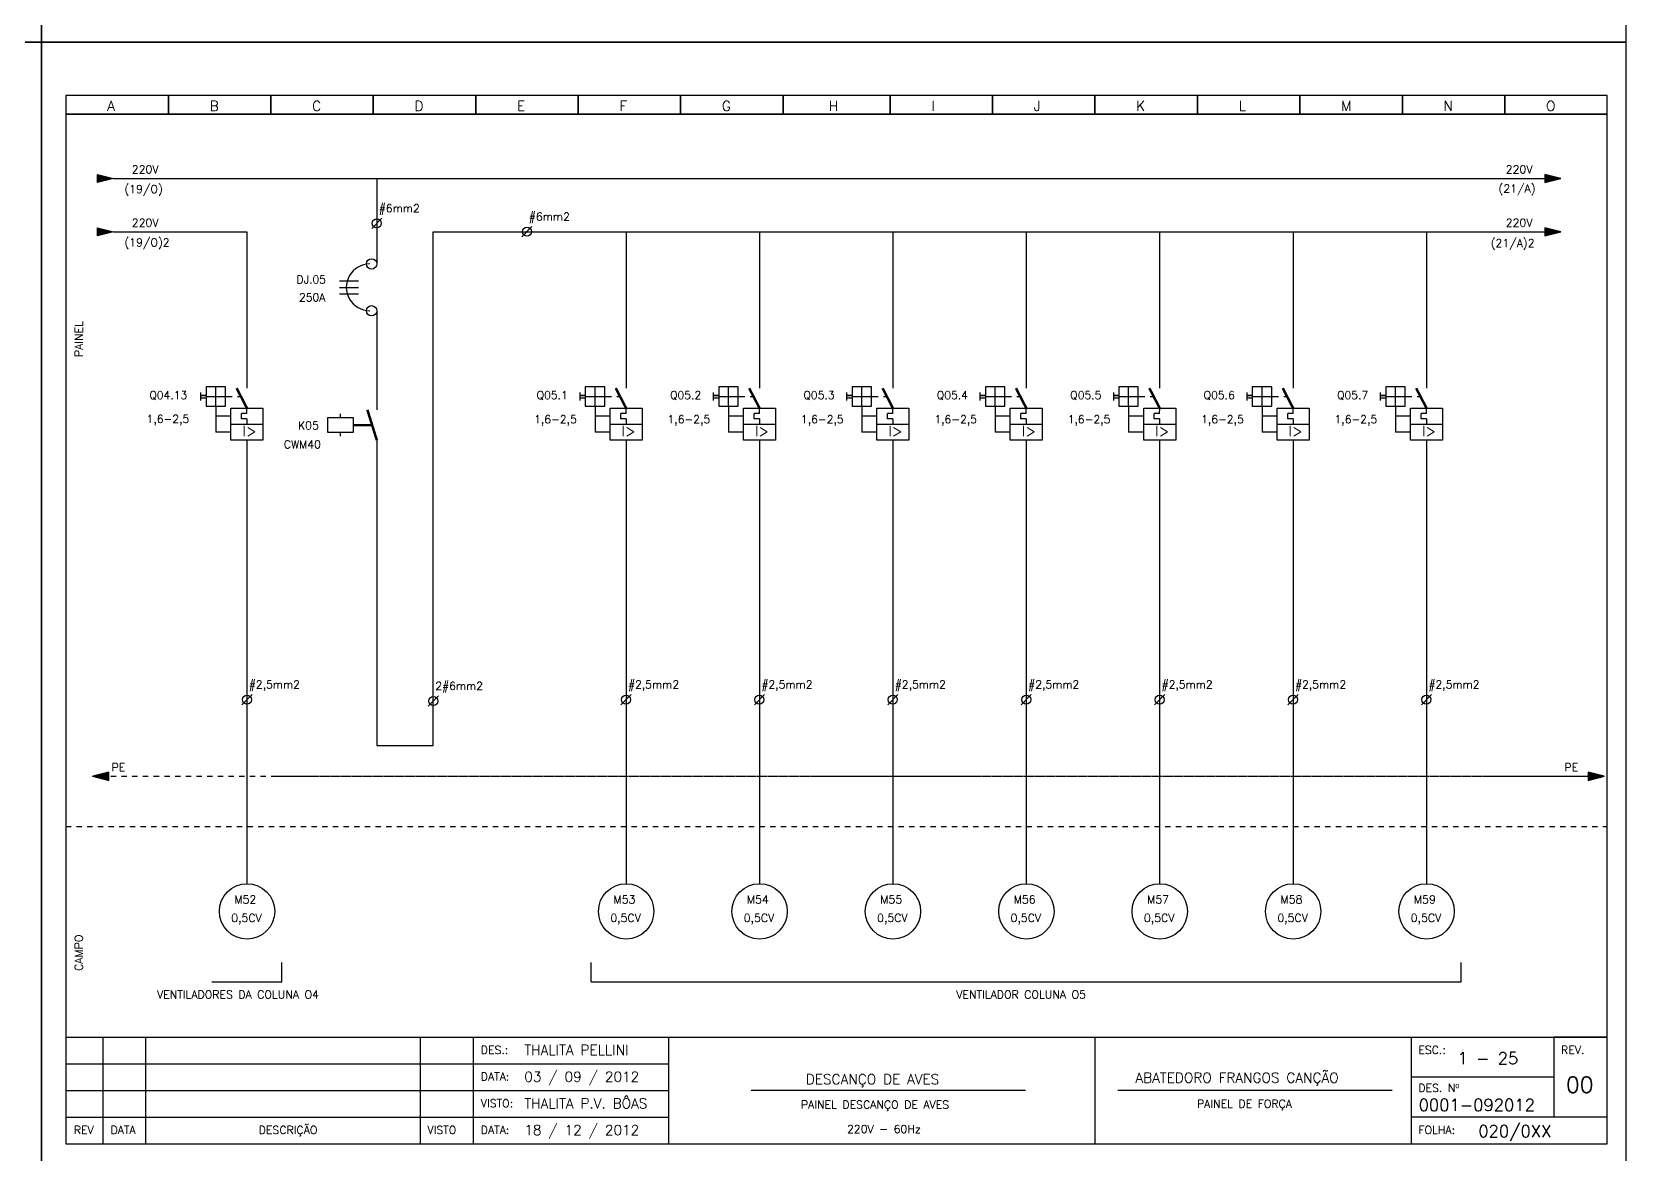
# Model space of a CAD drawing. Header units: millimetres. Extents: x 1974 to 2099, y 1386 to 1555.
# Drawn here: x 2069.25 to 2099.13, y 1512.83 to 1533.85 of the extents above; entities that cross this region are included whole.
import ezdxf

# ---------------------------------------------------------------- set-up
doc = ezdxf.new("R2010")
doc.units = ezdxf.units.MM
for name, pattern in [('DASHDOT2', [0.5, 0.25, -0.125, 0, -0.125]), ('DASHED', [0.75, 0.5, -0.25]), ('HIDDEN2', [0.1875, 0.125, -0.0625])]:
    doc.linetypes.add(name, pattern=pattern)
for name, color, linetype in [('1', 5, 'Continuous'), ('ALIMENTAÇÃO', 6, 'Continuous'), ('CONECTOR_SAK', 2, 'Continuous'), ('DISJUNTOR', 5, 'Continuous'), ('EQUIPAMENTOS', 5, 'Continuous'), ('MARGEM', 1, 'Continuous'), ('MOTORES', 5, 'Continuous'), ('PAINEL', 7, 'Continuous'), ('TERRA', 3, 'DASHED'), ('TEXTO', 4, 'Continuous'), ('TEXTO_2', 5, 'Continuous'), ('TIMBRE', 7, 'Continuous')]:
    doc.layers.add(name, color=color, linetype=linetype)
doc.styles.add('REGUA60', font='romans.shx', dxfattribs={"height": 2})
doc.styles.add('ROMANC', font='romanc.shx', dxfattribs={"height": 0.55})
doc.styles.add('ROMANS', font='romans.shx', dxfattribs={"height": 37})

msp = doc.modelspace()

# ---------------------------------------------------------------- hatches: boundary and pattern name
at = {"layer": 'EQUIPAMENTOS'}
for points in [[(2070.484, 1531.034), (2070.784, 1531.109), (2070.484, 1531.184)], [(2097.909, 1531.109), (2097.609, 1531.184), (2097.609, 1531.034)], [(2070.484, 1530.034), (2070.784, 1530.109), (2070.484, 1530.184)], [(2097.909, 1530.109), (2097.609, 1530.184), (2097.609, 1530.034)]]:
    msp.add_hatch(color=256, dxfattribs=at).paths.add_polyline_path(points)
at = {"layer": 'TERRA'}
h = msp.add_hatch(dxfattribs=at)
h.set_pattern_fill('ANSI31', color=256, scale=0.004, angle=180, style=0)
h.set_pattern_definition([(225, (2127.6511118, 1568.52584864), (0.0003535533906, -0.0003535533906), [])])
h.paths.add_polyline_path([(2070.397, 1519.906), (2070.697, 1519.906), (2070.697, 1519.981)])
h.paths.add_polyline_path([(2070.697, 1519.831), (2070.697, 1519.906), (2070.397, 1519.906)])
h = msp.add_hatch(dxfattribs=at)
h.set_pattern_fill('ANSI31', color=256, scale=0.004, style=0)
h.set_pattern_definition([(45, (2041.4673821, 1471.2862611), (-0.0003535533906, 0.0003535533906), [])])
h.paths.add_polyline_path([(2098.722, 1519.906), (2098.422, 1519.906), (2098.422, 1519.831)])
h.paths.add_polyline_path([(2098.422, 1519.981), (2098.422, 1519.906), (2098.722, 1519.906)])

# ---------------------------------------------------------------- linework, layer by layer
for p, q in [((2075.021, 1529.19), (2075.374, 1529.19)), ((2075.021, 1529.067), (2075.374, 1529.067)), ((2075.021, 1528.944), (2075.374, 1528.944)), ((2073.936, 1516.055), (2073.936, 1516.419)), ((2079.735, 1516.055), (2079.735, 1516.419)), ((2096.042, 1516.055), (2096.042, 1516.419)), ((2072.629, 1516.055), (2073.936, 1516.055)), ((2079.735, 1516.055), (2096.042, 1516.055)), ((2098.778, 1515.022), (2097.778, 1515.022))]:
    msp.add_line(p, q)
at = {"layer": '1'}
for p, q in [((2072.416, 1527.095), (2072.416, 1526.95)), ((2072.52, 1527.042), (2072.416, 1527.042)), ((2072.416, 1527.042), (2072.52, 1527.042)), ((2072.884, 1527.203), (2072.52, 1527.203)), ((2072.52, 1527.203), (2072.52, 1526.839)), ((2072.52, 1527.021), (2072.884, 1527.021)), ((2072.702, 1526.839), (2072.702, 1527.203)), ((2072.884, 1526.839), (2072.884, 1527.203)), ((2079.522, 1527.095), (2079.522, 1526.95)), ((2079.626, 1527.042), (2079.522, 1527.042)), ((2079.522, 1527.042), (2079.626, 1527.042)), ((2079.99, 1527.203), (2079.626, 1527.203)), ((2079.626, 1527.203), (2079.626, 1526.839)), ((2079.626, 1527.021), (2079.99, 1527.021)), ((2079.808, 1526.839), (2079.808, 1527.203)), ((2079.99, 1526.839), (2079.99, 1527.203)), ((2082.022, 1527.095), (2082.022, 1526.95)), ((2082.126, 1527.042), (2082.022, 1527.042)), ((2082.022, 1527.042), (2082.126, 1527.042)), ((2082.49, 1527.203), (2082.126, 1527.203)), ((2082.126, 1527.203), (2082.126, 1526.839)), ((2082.126, 1527.021), (2082.49, 1527.021)), ((2082.308, 1526.839), (2082.308, 1527.203)), ((2082.49, 1526.839), (2082.49, 1527.203)), ((2084.522, 1527.095), (2084.522, 1526.95)), ((2084.626, 1527.042), (2084.522, 1527.042)), ((2084.522, 1527.042), (2084.626, 1527.042)), ((2084.99, 1527.203), (2084.626, 1527.203)), ((2084.626, 1527.203), (2084.626, 1526.839)), ((2084.626, 1527.021), (2084.99, 1527.021)), ((2084.808, 1526.839), (2084.808, 1527.203)), ((2084.99, 1526.839), (2084.99, 1527.203)), ((2087.022, 1527.095), (2087.022, 1526.95)), ((2087.126, 1527.042), (2087.022, 1527.042)), ((2087.022, 1527.042), (2087.126, 1527.042)), ((2087.49, 1527.203), (2087.126, 1527.203)), ((2087.126, 1527.203), (2087.126, 1526.839)), ((2087.126, 1527.021), (2087.49, 1527.021)), ((2087.308, 1526.839), (2087.308, 1527.203)), ((2087.49, 1526.839), (2087.49, 1527.203)), ((2089.522, 1527.095), (2089.522, 1526.95)), ((2089.626, 1527.042), (2089.522, 1527.042)), ((2089.522, 1527.042), (2089.626, 1527.042)), ((2089.99, 1527.203), (2089.626, 1527.203)), ((2089.626, 1527.203), (2089.626, 1526.839)), ((2089.626, 1527.021), (2089.99, 1527.021)), ((2089.808, 1526.839), (2089.808, 1527.203)), ((2089.99, 1526.839), (2089.99, 1527.203)), ((2092.022, 1527.095), (2092.022, 1526.95)), ((2092.126, 1527.042), (2092.022, 1527.042)), ((2092.022, 1527.042), (2092.126, 1527.042)), ((2092.49, 1527.203), (2092.126, 1527.203)), ((2092.126, 1527.203), (2092.126, 1526.839)), ((2092.126, 1527.021), (2092.49, 1527.021)), ((2092.308, 1526.839), (2092.308, 1527.203)), ((2092.49, 1526.839), (2092.49, 1527.203)), ((2094.522, 1527.095), (2094.522, 1526.95)), ((2094.626, 1527.042), (2094.522, 1527.042)), ((2094.522, 1527.042), (2094.626, 1527.042)), ((2094.99, 1527.203), (2094.626, 1527.203)), ((2094.626, 1527.203), (2094.626, 1526.839)), ((2094.626, 1527.021), (2094.99, 1527.021)), ((2094.808, 1526.839), (2094.808, 1527.203)), ((2094.99, 1526.839), (2094.99, 1527.203)), ((2072.416, 1527), (2072.52, 1527)), ((2072.52, 1526.839), (2072.884, 1526.839)), ((2079.522, 1527), (2079.626, 1527)), ((2079.626, 1526.839), (2079.99, 1526.839)), ((2082.022, 1527), (2082.126, 1527)), ((2082.126, 1526.839), (2082.49, 1526.839)), ((2084.522, 1527), (2084.626, 1527)), ((2084.626, 1526.839), (2084.99, 1526.839)), ((2087.022, 1527), (2087.126, 1527)), ((2087.126, 1526.839), (2087.49, 1526.839)), ((2089.522, 1527), (2089.626, 1527)), ((2089.626, 1526.839), (2089.99, 1526.839)), ((2092.022, 1527), (2092.126, 1527)), ((2092.126, 1526.839), (2092.49, 1526.839)), ((2094.522, 1527), (2094.626, 1527)), ((2094.626, 1526.839), (2094.99, 1526.839))]:
    msp.add_line(p, q, dxfattribs=at)
at = {"layer": 'ALIMENTAÇÃO'}
for p, q in [((2075.719, 1531.109), (2075.719, 1530.181)), ((2070.784, 1530.109), (2073.284, 1530.109)), ((2075.719, 1530.181), (2075.719, 1529.505)), ((2076.778, 1520.486), (2076.778, 1530.109)), ((2076.778, 1530.109), (2097.909, 1530.109)), ((2075.719, 1528.635), (2075.719, 1526.773)), ((2075.719, 1526.204), (2075.719, 1520.486)), ((2075.719, 1520.486), (2076.778, 1520.486))]:
    msp.add_line(p, q, dxfattribs=at)
at = {"layer": 'ALIMENTAÇÃO', "color": 6}
for p, q in [((2073.284, 1530.109), (2073.284, 1527.178)), ((2080.389, 1530.109), (2080.39, 1527.178)), ((2082.889, 1530.109), (2082.89, 1527.178)), ((2085.389, 1530.109), (2085.39, 1527.178)), ((2087.889, 1530.109), (2087.89, 1527.178)), ((2090.389, 1530.109), (2090.39, 1527.178)), ((2092.889, 1530.109), (2092.89, 1527.178)), ((2095.389, 1530.109), (2095.39, 1527.178)), ((2073.284, 1526.204), (2073.284, 1517.896)), ((2080.389, 1526.204), (2080.389, 1517.896)), ((2082.889, 1526.204), (2082.889, 1517.896)), ((2085.389, 1526.204), (2085.389, 1517.896)), ((2087.889, 1526.204), (2087.889, 1517.896)), ((2090.389, 1526.204), (2090.389, 1517.896)), ((2092.889, 1526.204), (2092.889, 1517.896)), ((2095.389, 1526.204), (2095.389, 1517.896))]:
    msp.add_line(p, q, dxfattribs=at)
at = {"layer": 'CONECTOR_SAK'}
for p, q in [((2075.815, 1530.362), (2075.624, 1530.169)), ((2078.627, 1530.206), (2078.436, 1530.013)), ((2073.38, 1521.44), (2073.189, 1521.247)), ((2076.874, 1521.413), (2076.683, 1521.22)), ((2080.485, 1521.44), (2080.295, 1521.247)), ((2082.985, 1521.44), (2082.795, 1521.247)), ((2085.485, 1521.44), (2085.295, 1521.247)), ((2087.985, 1521.44), (2087.795, 1521.247)), ((2090.485, 1521.44), (2090.295, 1521.247)), ((2092.985, 1521.44), (2092.795, 1521.247)), ((2095.485, 1521.44), (2095.295, 1521.247))]:
    msp.add_line(p, q, dxfattribs=at)
for centre in [(2075.719, 1530.265), (2078.531, 1530.109), (2073.284, 1521.343), (2076.778, 1521.316), (2080.389, 1521.343), (2082.889, 1521.343), (2085.389, 1521.343), (2087.889, 1521.343), (2090.389, 1521.343), (2092.889, 1521.343), (2095.389, 1521.343)]:
    msp.add_circle(centre, 0.0846, dxfattribs=at)
at = {"layer": 'DISJUNTOR', "linetype": 'HIDDEN2'}
for p, q in [((2072.884, 1527.021), (2073.184, 1527.021)), ((2079.99, 1527.021), (2080.289, 1527.021)), ((2082.49, 1527.021), (2082.789, 1527.021)), ((2084.99, 1527.021), (2085.289, 1527.021)), ((2087.49, 1527.021), (2087.789, 1527.021)), ((2089.99, 1527.021), (2090.289, 1527.021)), ((2092.49, 1527.021), (2092.789, 1527.021)), ((2094.99, 1527.021), (2095.289, 1527.021))]:
    msp.add_line(p, q, dxfattribs=at)
at = {"layer": 'DISJUNTOR'}
for p, q in [((2072.702, 1526.839), (2072.702, 1526.352)), ((2073.285, 1526.704), (2073.285, 1526.804)), ((2079.808, 1526.839), (2079.808, 1526.352)), ((2080.39, 1526.704), (2080.391, 1526.804)), ((2082.308, 1526.839), (2082.308, 1526.352)), ((2082.89, 1526.704), (2082.891, 1526.804)), ((2084.808, 1526.839), (2084.808, 1526.352)), ((2085.39, 1526.704), (2085.391, 1526.804)), ((2087.308, 1526.839), (2087.308, 1526.352)), ((2087.89, 1526.704), (2087.891, 1526.804)), ((2089.808, 1526.839), (2089.808, 1526.352)), ((2090.39, 1526.704), (2090.391, 1526.804)), ((2092.308, 1526.839), (2092.308, 1526.352)), ((2092.89, 1526.704), (2092.891, 1526.804)), ((2094.808, 1526.839), (2094.808, 1526.352)), ((2095.39, 1526.704), (2095.391, 1526.804)), ((2072.984, 1526.652), (2072.702, 1526.652)), ((2072.985, 1526.504), (2073.585, 1526.504)), ((2073.285, 1526.704), (2073.185, 1526.704)), ((2073.185, 1526.604), (2073.185, 1526.704)), ((2073.285, 1526.604), (2073.185, 1526.604)), ((2073.285, 1526.604), (2073.285, 1526.504)), ((2080.089, 1526.652), (2079.808, 1526.652)), ((2080.091, 1526.504), (2080.691, 1526.504)), ((2080.39, 1526.704), (2080.29, 1526.704)), ((2080.29, 1526.604), (2080.29, 1526.704)), ((2080.39, 1526.604), (2080.29, 1526.604)), ((2080.39, 1526.604), (2080.39, 1526.504)), ((2082.589, 1526.652), (2082.308, 1526.652)), ((2082.591, 1526.504), (2083.191, 1526.504)), ((2082.89, 1526.704), (2082.79, 1526.704)), ((2082.79, 1526.604), (2082.79, 1526.704)), ((2082.89, 1526.604), (2082.79, 1526.604)), ((2082.89, 1526.604), (2082.89, 1526.504)), ((2085.089, 1526.652), (2084.808, 1526.652)), ((2085.091, 1526.504), (2085.691, 1526.504)), ((2085.39, 1526.704), (2085.29, 1526.704)), ((2085.29, 1526.604), (2085.29, 1526.704)), ((2085.39, 1526.604), (2085.29, 1526.604)), ((2085.39, 1526.604), (2085.39, 1526.504)), ((2087.589, 1526.652), (2087.308, 1526.652)), ((2087.591, 1526.504), (2088.191, 1526.504)), ((2087.89, 1526.704), (2087.79, 1526.704)), ((2087.79, 1526.604), (2087.79, 1526.704)), ((2087.89, 1526.604), (2087.79, 1526.604)), ((2087.89, 1526.604), (2087.89, 1526.504)), ((2090.089, 1526.652), (2089.808, 1526.652)), ((2090.091, 1526.504), (2090.691, 1526.504)), ((2090.39, 1526.704), (2090.29, 1526.704)), ((2090.29, 1526.604), (2090.29, 1526.704)), ((2090.39, 1526.604), (2090.29, 1526.604)), ((2090.39, 1526.604), (2090.39, 1526.504)), ((2092.589, 1526.652), (2092.308, 1526.652)), ((2092.591, 1526.504), (2093.191, 1526.504)), ((2092.89, 1526.704), (2092.79, 1526.704)), ((2092.79, 1526.604), (2092.79, 1526.704)), ((2092.89, 1526.604), (2092.79, 1526.604)), ((2092.89, 1526.604), (2092.89, 1526.504)), ((2095.089, 1526.652), (2094.808, 1526.652)), ((2095.091, 1526.504), (2095.691, 1526.504)), ((2095.39, 1526.704), (2095.29, 1526.704)), ((2095.29, 1526.604), (2095.29, 1526.704)), ((2095.39, 1526.604), (2095.29, 1526.604)), ((2095.39, 1526.604), (2095.39, 1526.504)), ((2072.984, 1526.352), (2072.702, 1526.352)), ((2080.089, 1526.352), (2079.808, 1526.352)), ((2082.589, 1526.352), (2082.308, 1526.352)), ((2085.089, 1526.352), (2084.808, 1526.352)), ((2087.589, 1526.352), (2087.308, 1526.352)), ((2090.089, 1526.352), (2089.808, 1526.352)), ((2092.589, 1526.352), (2092.308, 1526.352)), ((2095.089, 1526.352), (2094.808, 1526.352))]:
    msp.add_line(p, q, dxfattribs=at)
at = {"layer": 'DISJUNTOR', "const_width": 0.0472}
for points in [[(2073.285, 1526.804), (2073.092, 1527.178)], [(2080.391, 1526.804), (2080.197, 1527.178)], [(2082.891, 1526.804), (2082.697, 1527.178)], [(2085.391, 1526.804), (2085.197, 1527.178)], [(2087.891, 1526.804), (2087.697, 1527.178)], [(2090.391, 1526.804), (2090.197, 1527.178)], [(2092.891, 1526.804), (2092.697, 1527.178)], [(2095.391, 1526.804), (2095.197, 1527.178)]]:
    msp.add_lwpolyline(points, dxfattribs=at)
at = {"layer": 'DISJUNTOR'}
for points in [[(2072.985, 1526.804), (2073.585, 1526.804), (2073.585, 1526.204), (2072.985, 1526.204)], [(2080.091, 1526.804), (2080.691, 1526.804), (2080.691, 1526.204), (2080.091, 1526.204)], [(2082.591, 1526.804), (2083.191, 1526.804), (2083.191, 1526.204), (2082.591, 1526.204)], [(2085.091, 1526.804), (2085.691, 1526.804), (2085.691, 1526.204), (2085.091, 1526.204)], [(2087.591, 1526.804), (2088.191, 1526.804), (2088.191, 1526.204), (2087.591, 1526.204)], [(2090.091, 1526.804), (2090.691, 1526.804), (2090.691, 1526.204), (2090.091, 1526.204)], [(2092.591, 1526.804), (2093.191, 1526.804), (2093.191, 1526.204), (2092.591, 1526.204)], [(2095.091, 1526.804), (2095.691, 1526.804), (2095.691, 1526.204), (2095.091, 1526.204)]]:
    msp.add_lwpolyline(points, close=True, dxfattribs=at)
for centre in [(2075.622, 1529.505), (2075.622, 1528.628)]:
    msp.add_circle(centre, 0.097, dxfattribs=at)
msp.add_arc((2075.585, 1529.067), 0.438, 89.8656, 270.134, dxfattribs=at)
at = {"layer": 'EQUIPAMENTOS'}
for p, q in [((2070.784, 1531.109), (2097.609, 1531.109)), ((2075.037, 1526.628), (2075.037, 1526.7)), ((2075.275, 1526.498), (2075.627, 1526.498)), ((2075.275, 1526.478), (2075.634, 1526.478)), ((2075.037, 1526.278), (2075.037, 1526.349))]:
    msp.add_line(p, q, dxfattribs=at)
for points in [[(2070.484, 1531.184), (2070.784, 1531.109), (2070.484, 1531.034), (2070.484, 1531.184)], [(2097.609, 1531.034), (2097.909, 1531.109), (2097.609, 1531.184), (2097.609, 1531.034)], [(2070.484, 1530.184), (2070.784, 1530.109), (2070.484, 1530.034), (2070.484, 1530.184)], [(2097.609, 1530.034), (2097.909, 1530.109), (2097.609, 1530.184), (2097.609, 1530.034)]]:
    msp.add_lwpolyline(points, dxfattribs=at)
at = {"layer": 'EQUIPAMENTOS', "const_width": 0.0472}
msp.add_lwpolyline([(2075.719, 1526.204), (2075.542, 1526.773)], dxfattribs=at)
at = {"layer": 'EQUIPAMENTOS'}
msp.add_lwpolyline([(2074.799, 1526.349), (2074.799, 1526.628), (2075.275, 1526.628), (2075.275, 1526.349)], close=True, dxfattribs=at)
at = {"layer": 'MARGEM', "color": 7}
for points in [[(2039.732, 1533.659), (2069.432, 1533.659), (2069.432, 1554.684), (2039.732, 1554.684)], [(2069.432, 1533.659), (2099.132, 1533.659), (2099.132, 1554.684), (2069.432, 1554.684)], [(2039.732, 1512.634), (2069.432, 1512.634), (2069.432, 1533.659), (2039.732, 1533.659)], [(2069.432, 1512.634), (2099.132, 1512.634), (2099.132, 1533.659), (2069.432, 1533.659)]]:
    msp.add_lwpolyline(points, close=True, dxfattribs=at)
at = {"layer": 'MOTORES'}
for centre in [(2073.287, 1517.376), (2080.392, 1517.376), (2082.892, 1517.376), (2085.392, 1517.376), (2087.892, 1517.376), (2090.392, 1517.376), (2092.892, 1517.376), (2095.392, 1517.376)]:
    msp.add_circle(centre, 0.519, dxfattribs=at)
at = {"layer": 'PAINEL', "color": 12, "linetype": 'HIDDEN2', "ltscale": 0.005}
msp.add_line((2069.893, 1518.966), (2098.778, 1518.966), dxfattribs=at)
at = {"layer": 'TERRA', "linetype": 'DASHDOT2', "ltscale": 0.0025}
for p, q in [((2070.737, 1519.906), (2098.422, 1519.906)), ((2070.737, 1519.906), (2098.422, 1519.906)), ((2073.848, 1519.906), (2098.722, 1519.906))]:
    msp.add_line(p, q, dxfattribs=at)
at = {"layer": 'TERRA'}
for points in [[(2070.697, 1519.981), (2070.397, 1519.906), (2070.697, 1519.831), (2070.697, 1519.981)], [(2070.697, 1519.981), (2070.397, 1519.906), (2070.697, 1519.831), (2070.697, 1519.981)], [(2098.422, 1519.831), (2098.722, 1519.906), (2098.422, 1519.981), (2098.422, 1519.831)], [(2098.422, 1519.831), (2098.722, 1519.906), (2098.422, 1519.981), (2098.422, 1519.831)]]:
    msp.add_lwpolyline(points, dxfattribs=at)
at = {"layer": 'TIMBRE', "color": 12}
msp.add_line((2098.778, 1532.659), (2069.893, 1532.659), dxfattribs=at)
at = {"layer": 'TIMBRE'}
for p, q in [((2069.893, 1515.022), (2098.778, 1515.022)), ((2070.593, 1513.022), (2070.593, 1515.022)), ((2071.393, 1513.022), (2071.393, 1515.022)), ((2076.532, 1515.022), (2076.532, 1513.022)), ((2077.532, 1513.022), (2077.532, 1515.022)), ((2081.185, 1515.022), (2081.185, 1513.022)), ((2089.174, 1515.022), (2089.174, 1513.022)), ((2095.102, 1515.022), (2095.102, 1513.022)), ((2097.778, 1515.022), (2097.778, 1513.522)), ((2069.893, 1514.522), (2081.185, 1514.522)), ((2097.778, 1514.272), (2095.102, 1514.272)), ((2069.893, 1514.022), (2081.185, 1514.022)), ((2087.878, 1514.022), (2082.735, 1514.022)), ((2094.75, 1514.022), (2089.606, 1514.022)), ((2069.893, 1513.522), (2081.185, 1513.522)), ((2098.778, 1513.522), (2095.102, 1513.522))]:
    msp.add_line(p, q, dxfattribs=at)
at = {"layer": 'TIMBRE', "color": 12}
for points in [[(2069.893, 1532.309), (2071.813, 1532.309), (2071.813, 1532.659), (2069.893, 1532.659)], [(2071.813, 1532.309), (2073.733, 1532.309), (2073.733, 1532.659), (2071.813, 1532.659)], [(2073.733, 1532.309), (2075.653, 1532.309), (2075.653, 1532.659), (2073.733, 1532.659)], [(2075.653, 1532.309), (2077.573, 1532.309), (2077.573, 1532.659), (2075.653, 1532.659)], [(2077.573, 1532.309), (2079.493, 1532.309), (2079.493, 1532.659), (2077.573, 1532.659)], [(2079.493, 1532.309), (2081.413, 1532.309), (2081.413, 1532.659), (2079.493, 1532.659)], [(2081.413, 1532.309), (2083.333, 1532.309), (2083.333, 1532.659), (2081.413, 1532.659)], [(2083.333, 1532.309), (2085.338, 1532.309), (2085.338, 1532.659), (2083.333, 1532.659)], [(2085.338, 1532.309), (2087.258, 1532.309), (2087.258, 1532.659), (2085.338, 1532.659)], [(2087.258, 1532.309), (2089.178, 1532.309), (2089.178, 1532.659), (2087.258, 1532.659)], [(2089.178, 1532.309), (2091.098, 1532.309), (2091.098, 1532.659), (2089.178, 1532.659)], [(2091.098, 1532.309), (2093.018, 1532.309), (2093.018, 1532.659), (2091.098, 1532.659)], [(2093.018, 1532.309), (2094.938, 1532.309), (2094.938, 1532.659), (2093.018, 1532.659)], [(2094.938, 1532.309), (2096.858, 1532.309), (2096.858, 1532.659), (2094.938, 1532.659)], [(2096.858, 1532.309), (2098.778, 1532.309), (2098.778, 1532.659), (2096.858, 1532.659)], [(2069.893, 1513.022), (2098.778, 1513.022), (2098.778, 1532.309), (2069.893, 1532.309)]]:
    msp.add_lwpolyline(points, close=True, dxfattribs=at)

# ---------------------------------------------------------------- texts
at = {"style": 'ROMANS'}
for s, p in [('ESC.:', (2095.238, 1514.705)), ('REV.', (2097.914, 1514.705)), ('DES. Nº', (2095.238, 1513.992)), ('PAINEL DESCANÇO DE AVES', (2083.667, 1513.68)), ('PAINEL DE FORÇA', (2091.089, 1513.696)), ('220V - 60Hz', (2084.53, 1513.223)), ('FOLHA:', (2095.238, 1513.205))]:
    msp.add_text(s, height=0.15, dxfattribs=at).set_placement(p)
at = {"layer": 'TEXTO'}
for s, height, style, p in [('A', 0.188, 'ROMANS', (2070.666, 1532.372)), ('B', 0.188, 'ROMANS', (2072.586, 1532.372)), ('C', 0.188, 'ROMANS', (2074.506, 1532.372)), ('D', 0.188, 'ROMANS', (2076.426, 1532.372)), ('E', 0.188, 'ROMANS', (2078.346, 1532.372)), ('F', 0.188, 'ROMANS', (2080.266, 1532.372)), ('G', 0.188, 'ROMANS', (2082.186, 1532.372)), ('H', 0.188, 'ROMANS', (2084.19, 1532.372)), ('I', 0.188, 'ROMANS', (2086.11, 1532.372)), ('J', 0.188, 'ROMANS', (2088.03, 1532.372)), ('K', 0.188, 'ROMANS', (2089.95, 1532.372)), ('L', 0.188, 'ROMANS', (2091.87, 1532.372)), ('M', 0.188, 'ROMANS', (2093.79, 1532.372)), ('N', 0.188, 'ROMANS', (2095.71, 1532.372)), ('O', 0.188, 'ROMANS', (2097.63, 1532.372)), ('220V', 0.15, 'ROMANS', (2071.127, 1531.203)), ('220V', 0.15, 'ROMANS', (2096.876, 1531.203)), ('(19/O)', 0.15, 'ROMANS', (2070.988, 1530.834)), ('(21/A)', 0.15, 'ROMANS', (2096.74, 1530.843)), ('#6mm2', 0.148, 'ROMANS', (2075.756, 1530.475)), ('220V', 0.15, 'ROMANS', (2071.127, 1530.203)), ('#6mm2', 0.148, 'ROMANS', (2078.568, 1530.319)), ('220V', 0.15, 'ROMANS', (2096.876, 1530.203)), ('(19/O)2', 0.15, 'ROMANS', (2070.988, 1529.834)), ('(21/A)2', 0.15, 'ROMANS', (2096.593, 1529.822)), ('DJ.05', 0.148, 'ROMANS', (2074.215, 1529.14)), ('250A', 0.148, 'ROMANS', (2074.26, 1528.805)), ('Q04.13', 0.148, 'ROMANS', (2071.456, 1526.974)), ('Q05.1', 0.148, 'ROMANS', (2078.714, 1526.974)), ('Q05.2', 0.148, 'ROMANS', (2081.214, 1526.974)), ('Q05.3', 0.148, 'ROMANS', (2083.714, 1526.974)), ('Q05.4', 0.148, 'ROMANS', (2086.214, 1526.974)), ('Q05.5', 0.148, 'ROMANS', (2088.714, 1526.974)), ('Q05.6', 0.148, 'ROMANS', (2091.214, 1526.974)), ('Q05.7', 0.148, 'ROMANS', (2093.714, 1526.974)), ('1,6-2,5', 0.148, 'ROMANS', (2071.404, 1526.528)), ('K05', 0.148, 'ROMANS', (2074.244, 1526.406)), ('1,6-2,5', 0.148, 'ROMANS', (2078.667, 1526.522)), ('1,6-2,5', 0.148, 'ROMANS', (2081.167, 1526.522)), ('1,6-2,5', 0.148, 'ROMANS', (2083.667, 1526.522)), ('1,6-2,5', 0.148, 'ROMANS', (2086.167, 1526.522)), ('1,6-2,5', 0.148, 'ROMANS', (2088.667, 1526.522)), ('1,6-2,5', 0.148, 'ROMANS', (2091.167, 1526.522)), ('1,6-2,5', 0.148, 'ROMANS', (2093.667, 1526.522)), ('CWM40', 0.148, 'ROMANS', (2073.978, 1526.051)), ('#2,5mm2', 0.148, 'ROMANS', (2073.32, 1521.553)), ('2#6mm2', 0.148, 'ROMANS', (2076.815, 1521.526)), ('#2,5mm2', 0.148, 'ROMANS', (2080.426, 1521.553)), ('#2,5mm2', 0.148, 'ROMANS', (2082.926, 1521.553)), ('#2,5mm2', 0.148, 'ROMANS', (2085.426, 1521.553)), ('#2,5mm2', 0.148, 'ROMANS', (2087.926, 1521.553)), ('#2,5mm2', 0.148, 'ROMANS', (2090.426, 1521.553)), ('#2,5mm2', 0.148, 'ROMANS', (2092.926, 1521.553)), ('#2,5mm2', 0.148, 'ROMANS', (2095.426, 1521.553)), ('PE', 0.15, 'ROMANS', (2070.749, 1520)), ('PE', 0.15, 'ROMANS', (2097.976, 1520)), ('M52', 0.15, 'REGUA60', (2073.049, 1517.524)), ('M53', 0.15, 'REGUA60', (2080.154, 1517.524)), ('M54', 0.15, 'REGUA60', (2082.654, 1517.524)), ('M55', 0.15, 'REGUA60', (2085.154, 1517.524)), ('M56', 0.15, 'REGUA60', (2087.654, 1517.524)), ('M57', 0.15, 'REGUA60', (2090.154, 1517.524)), ('M58', 0.15, 'REGUA60', (2092.654, 1517.524)), ('M59', 0.15, 'REGUA60', (2095.154, 1517.524)), ('0,5CV', 0.15, 'REGUA60', (2072.99, 1517.178)), ('0,5CV', 0.15, 'REGUA60', (2080.095, 1517.178)), ('0,5CV', 0.15, 'REGUA60', (2082.595, 1517.178)), ('0,5CV', 0.15, 'REGUA60', (2085.095, 1517.178)), ('0,5CV', 0.15, 'REGUA60', (2087.595, 1517.178)), ('0,5CV', 0.15, 'REGUA60', (2090.095, 1517.178)), ('0,5CV', 0.15, 'REGUA60', (2092.595, 1517.178)), ('0,5CV', 0.15, 'REGUA60', (2095.095, 1517.178)), ('VENTILADORES DA COLUNA O4', 0.15, 'REGUA60', (2071.6, 1515.743)), ('VENTILADOR COLUNA O5', 0.15, 'REGUA60', (2086.579, 1515.743)), ('THALITA PELLINI', 0.1875, 'ROMANS', (2078.483, 1514.685)), ('03 / 09 / 2012', 0.1875, 'ROMANS', (2078.483, 1514.185)), ('THALITA P.V. BÔAS', 0.1875, 'ROMANS', (2078.483, 1513.685)), ('18 / 12 / 2012', 0.1875, 'ROMANS', (2078.483, 1513.185))]:
    msp.add_text(s, height=height, dxfattribs=dict(at, style=style)).set_placement(p)
at = {"layer": 'TEXTO', "style": 'REGUA60'}
for s, p in [('PAINEL', (2070.208, 1527.76)), ('CAMPO', (2070.208, 1516.259))]:
    msp.add_text(s, height=0.15, rotation=90, dxfattribs=at).set_placement(p)
at = {"layer": 'TEXTO', "color": 150, "style": 'ROMANS'}
for s, height, p in [('DES.:', 0.15, (2077.668, 1514.705)), ('1 - 25', 0.225, (2095.972, 1514.512)), ('DATA:', 0.15, (2077.668, 1514.205)), ('00', 0.3, (2098.005, 1513.978)), ('0001-092012', 0.225, (2095.243, 1513.636)), ('VISTO:', 0.15, (2077.668, 1513.705)), ('REV', 0.15, (2070.041, 1513.205)), ('DATA', 0.15, (2070.73, 1513.205)), ('DESCRIÇÃO', 0.15, (2073.506, 1513.205)), ('VISTO', 0.15, (2076.668, 1513.205)), ('DATA:', 0.15, (2077.668, 1513.205)), ('020/0XX', 0.225, (2096.361, 1513.146))]:
    msp.add_text(s, height=height, dxfattribs=at).set_placement(p)
at = {"layer": 'TEXTO_2'}
for s, height, style, p in [('I>', 0.1927, 'REGUA60', (2073.2, 1526.278)), ('I>', 0.1927, 'REGUA60', (2080.305, 1526.278)), ('I>', 0.1927, 'REGUA60', (2082.805, 1526.278)), ('I>', 0.1927, 'REGUA60', (2085.305, 1526.278)), ('I>', 0.1927, 'REGUA60', (2087.805, 1526.278)), ('I>', 0.1927, 'REGUA60', (2090.305, 1526.278)), ('I>', 0.1927, 'REGUA60', (2092.805, 1526.278)), ('I>', 0.1927, 'REGUA60', (2095.305, 1526.278)), ('DESCANÇO DE AVES', 0.1875, 'ROMANC', (2083.76, 1514.138)), ('ABATEDORO FRANGOS CANÇÃO', 0.1875, 'ROMANC', (2089.936, 1514.166))]:
    msp.add_text(s, height=height, dxfattribs=dict(at, style=style)).set_placement(p)

doc.saveas('drawing.dxf')
